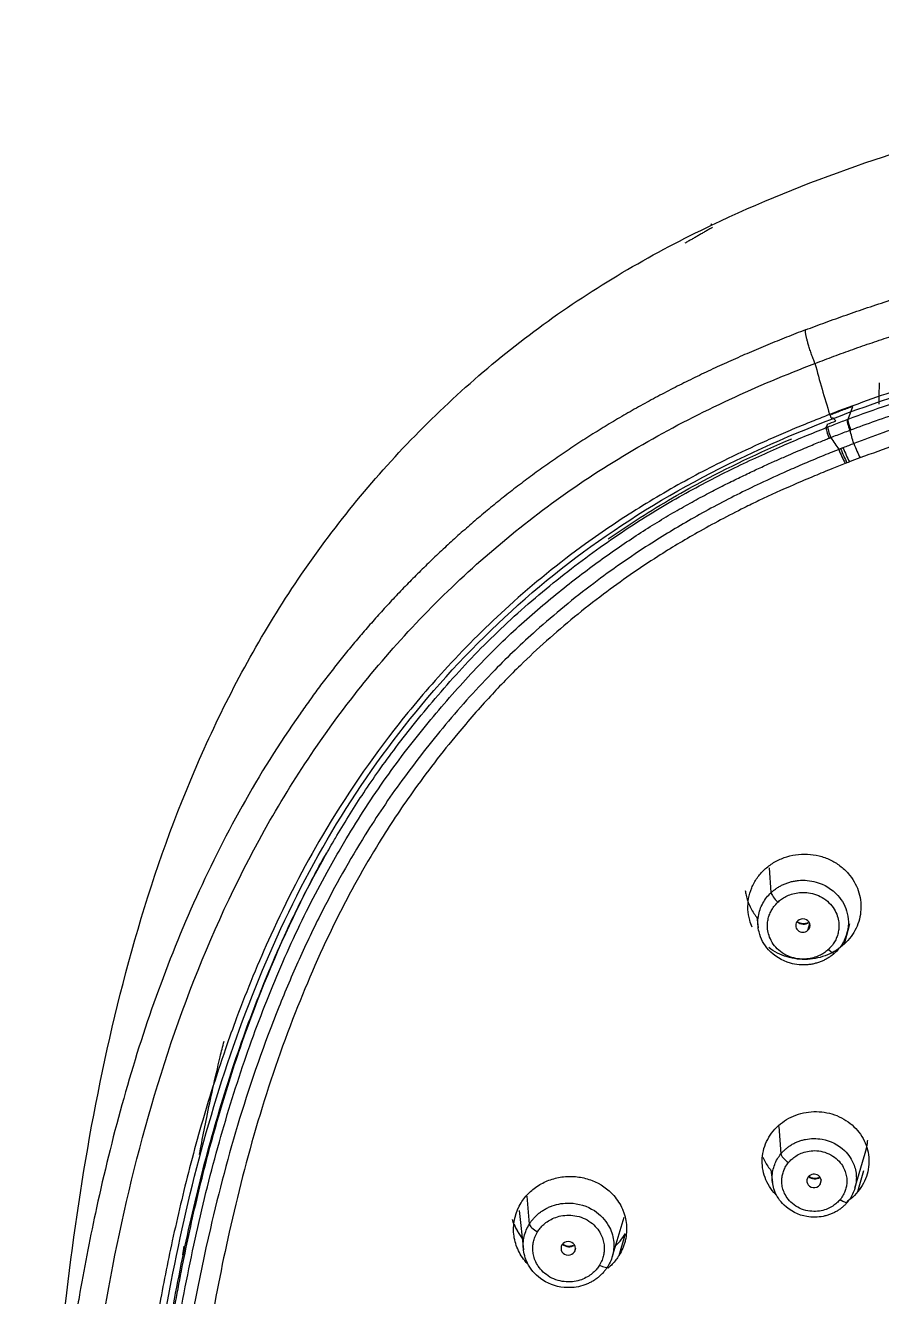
# Model space of a CAD drawing. Extents: x 0 to 1354, y 3495 to 4487.
# Drawn here: x 402.91 to 429.83, y 4130.94 to 4170.94 of the extents above; entities that cross this region are included whole.
import ezdxf

# ---------------------------------------------------------------- set-up
doc = ezdxf.new("R2010")
doc.units = 0
doc.header["$LTSCALE"] = 30
doc.header["$MEASUREMENT"] = 0
doc.layers.add('\\M+5B3DF\\M+5B4E7\\M+5CFDF', color=3, linetype='CONTINUOUS', lineweight=9)

msp = doc.modelspace()

# ---------------------------------------------------------------- linework, layer by layer
at = {"layer": '\\M+5B3DF\\M+5B4E7\\M+5CFDF', "color": 0, "lineweight": -3}
for p, q in [((428.776, 4158.549), (428.929, 4158.952)), ((428.284, 4158.598), (428.394, 4158.497)), ((428.089, 4158.284), (428.127, 4158.383)), ((426.359, 4143.652), (426.311, 4144.426)), ((425.908, 4142.884), (425.954, 4142.543)), ((427.517, 4142.467), (427.572, 4142.679)), ((428.663, 4142.035), (428.808, 4142.589)), ((428.738, 4142.349), (428.836, 4142.68)), ((426.597, 4136.296), (426.666, 4135.43)), ((428.992, 4134.348), (429.365, 4135.634)), ((426.349, 4134.932), (426.403, 4134.524)), ((427.93, 4134.614), (427.886, 4134.453)), ((429.089, 4134.243), (429.27, 4134.91)), ((418.755, 4133.22), (418.685, 4134.101)), ((418.43, 4133.643), (418.573, 4132.411)), ((421.356, 4132.182), (421.741, 4133.441)), ((421.576, 4132.236), (421.781, 4132.923)), ((420.203, 4132.453), (420.173, 4132.352))]:
    msp.add_line(p, q, dxfattribs=at)
for centre, major_axis, ratio, start_param, end_param in [((428.886, 4158.274), (-0.105, 0.281), 0.140611, 0.158627, 1.731514), ((428.205, 4158.011), (-0.111, 0.279), 0.147641, 0.157071, 1.730108), ((428.257, 4158.032), (-0.11, 0.279), 0.147103, 0.157198, 1.730241), ((428.858, 4158.263), (-0.105, 0.281), 0.140873, 0.158586, 1.731472), ((429.069, 4158.083), (0.529, -1.404), 0.142448, 4.87632, 5.223441), ((428.598, 4157.902), (0.551, -1.395), 0.147563, 4.875157, 5.2199), ((428.655, 4157.925), (0.549, -1.396), 0.146977, 4.87523, 5.220206), ((428.731, 4157.955), (0.547, -1.397), 0.146255, 4.875305, 5.220743), ((426.571, 4143.457), (-0.205, 0.219), 0.25217, 0.29735, 1.834432), ((427.357, 4142.616), (-0.226, 0.001), 0.934246, 5.502609, 8.644201), ((427.381, 4142.933), (0.291, -0.022), 0.942741, 3.999669, 5.434347), ((427.357, 4142.616), (-0.226, 0.001), 0.934246, 2.361016, 5.502609), ((428.162, 4141.972), (0.205, -0.219), 0.25217, 4.976024, 6.440909), ((426.904, 4135.264), (-0.232, 0.19), 0.282928, 0.266262, 1.799121), ((427.707, 4134.581), (-0.226, 0.001), 0.934123, 5.632311, 8.773904), ((427.707, 4134.581), (-0.226, 0.001), 0.934123, 2.490719, 5.632311), ((427.732, 4134.922), (-0.295, 0.022), 0.940693, 0.908879, 2.241945), ((428.528, 4134.1), (0.232, -0.19), 0.282928, 4.940714, 6.409821), ((419.015, 4133.084), (-0.255, 0.158), 0.308844, 0.222857, 1.759389), ((419.977, 4132.457), (-0.226, 0.001), 0.93395, 5.763617, 8.90521), ((419.977, 4132.457), (-0.226, 0.001), 0.93395, 2.622024, 5.763617), ((420.006, 4132.781), (-0.291, 0.026), 0.939996, 0.874646, 2.278201), ((420.962, 4132.033), (0.255, -0.158), 0.308844, 4.900982, 6.366416)]:
    msp.add_ellipse(centre, major_axis=major_axis, ratio=ratio, start_param=start_param, end_param=end_param, dxfattribs=at)
for points, knots in [([(424.484, 4164.655), (427.429, 4166.059), (430.55, 4167.11), (436.914, 4168.764), (440.158, 4169.365), (449.952, 4170.693), (456.568, 4170.94), (463.166, 4170.94)], [0, 0, 0, 0, 0.25, 0.25, 0.5, 0.5, 1, 1, 1, 1]), ([(427.436, 4161.358), (427.645, 4161.437), (428.071, 4161.598), (428.723, 4161.831), (429.398, 4162.063), (430.096, 4162.293), (430.817, 4162.521), (431.56, 4162.745), (432.327, 4162.965), (433.117, 4163.182), (433.929, 4163.394), (434.765, 4163.601), (435.622, 4163.803), (436.502, 4163.999), (437.404, 4164.188), (438.329, 4164.371), (439.275, 4164.547), (440.242, 4164.716), (441.232, 4164.878), (442.242, 4165.032), (443.273, 4165.178), (444.325, 4165.315), (445.398, 4165.444), (447.036, 4165.625), (449.243, 4165.831), (452.016, 4166.027), (454.799, 4166.17), (457.585, 4166.264), (460.374, 4166.319), (462.234, 4166.325), (463.166, 4166.328)], [0, 0, 0, 0, 0.018665, 0.037888, 0.057678, 0.078038, 0.09897, 0.120474, 0.142551, 0.165199, 0.188414, 0.212194, 0.236532, 0.261423, 0.286866, 0.31286, 0.339403, 0.366492, 0.394123, 0.42229, 0.450988, 0.480215, 0.509966, 0.540241, 0.616408, 0.69298, 0.769743, 0.846459, 0.923127, 1, 1, 1, 1]), ([(427.738, 4160.306), (427.936, 4160.381), (428.332, 4160.532), (428.931, 4160.748), (429.533, 4160.958), (430.137, 4161.161), (430.745, 4161.357), (431.354, 4161.546), (431.966, 4161.729), (432.605, 4161.914), (433.633, 4162.197), (434.886, 4162.515), (436.318, 4162.846), (438.515, 4163.313), (441.455, 4163.834), (445.489, 4164.379), (449.65, 4164.782), (453.13, 4164.996), (456.132, 4165.122), (458.421, 4165.186), (460.945, 4165.223), (462.449, 4165.226), (463.165, 4165.228)], [0, 0, 0, 0, 0.017814, 0.035634, 0.053458, 0.071285, 0.089114, 0.106944, 0.124777, 0.142612, 0.162555, 0.214005, 0.250704, 0.285416, 0.401522, 0.499654, 0.624654, 0.74969, 0.789865, 0.87483, 0.940351, 1, 1, 1, 1]), ([(403.575, 4123.778), (403.621, 4124.568), (403.674, 4125.357), (404.018, 4129.895), (404.453, 4133.638), (405.929, 4141.042), (406.968, 4144.702), (409.313, 4149.917), (410.226, 4151.609), (412.349, 4154.826), (414.77, 4157.876), (417.737, 4160.483), (420.949, 4162.79), (422.678, 4163.794), (424.484, 4164.655)], [0, 0, 0, 0, 0.049994, 0.049994, 0.287496, 0.287496, 0.524997, 0.524997, 0.643748, 0.643748, 0.762499, 0.881249, 0.881249, 1, 1, 1, 1]), ([(463.166, 4163.555), (462.672, 4163.554), (461.684, 4163.552), (460.202, 4163.538), (458.72, 4163.513), (457.239, 4163.477), (455.758, 4163.428), (453.29, 4163.325), (449.84, 4163.114), (445.77, 4162.717), (441.369, 4162.125), (438.04, 4161.517), (435.433, 4160.917), (434.203, 4160.61), (432.981, 4160.28), (431.768, 4159.927), (430.565, 4159.546), (429.373, 4159.14), (428.589, 4158.844), (428.197, 4158.697)], [0, 0, 0, 0, 0.041662, 0.083322, 0.12498, 0.166634, 0.208287, 0.249937, 0.374947, 0.499809, 0.594965, 0.749814, 0.785629, 0.821419, 0.857185, 0.892926, 0.928642, 0.964333, 1, 1, 1, 1]), ([(428.284, 4158.561), (429.648, 4159.086), (431.039, 4159.548), (433.858, 4160.37), (435.285, 4160.73), (439.598, 4161.686), (442.516, 4162.153), (448.385, 4162.846), (451.336, 4163.07), (457.246, 4163.347), (460.206, 4163.4), (463.166, 4163.4)], [0, 0, 0, 0, 0.125, 0.125, 0.25, 0.25, 0.5, 0.5, 0.75, 0.75, 1, 1, 1, 1]), ([(428.776, 4158.549), (429.619, 4158.864), (430.476, 4159.155), (431.757, 4159.56), (432.185, 4159.69), (433.104, 4159.959), (433.598, 4160.098), (434.727, 4160.396), (435.364, 4160.554), (436.756, 4160.871), (437.505, 4161.03), (439.08, 4161.342), (439.912, 4161.496), (441.678, 4161.797), (442.61, 4161.943), (444.464, 4162.201), (445.382, 4162.313), (447.215, 4162.514), (448.137, 4162.603), (449.966, 4162.761), (450.871, 4162.828), (452.626, 4162.942), (453.476, 4162.988), (455.924, 4163.102), (457.422, 4163.148), (459.587, 4163.189), (460.297, 4163.198), (461.72, 4163.211), (462.438, 4163.214), (463.166, 4163.215)], [0, 0, 0, 0, 0.125, 0.125, 0.1875, 0.1875, 0.25, 0.25, 0.3125, 0.3125, 0.375, 0.375, 0.4375, 0.4375, 0.5, 0.5, 0.5625, 0.5625, 0.625, 0.625, 0.6875, 0.6875, 0.75, 0.75, 0.875, 0.875, 0.9375, 0.9375, 1, 1, 1, 1]), ([(428.864, 4158.214), (429.123, 4158.311), (429.67, 4158.51), (430.485, 4158.79), (431.276, 4159.048), (432.011, 4159.277), (432.736, 4159.494), (433.508, 4159.715), (434.353, 4159.943), (435.282, 4160.178), (436.294, 4160.415), (437.402, 4160.656), (438.577, 4160.894), (439.745, 4161.114), (440.826, 4161.305), (441.787, 4161.463), (442.638, 4161.595), (443.411, 4161.708), (444.151, 4161.809), (444.908, 4161.906), (445.715, 4162.003), (446.596, 4162.101), (447.559, 4162.2), (448.61, 4162.299), (449.75, 4162.396), (450.987, 4162.49), (452.331, 4162.579), (453.765, 4162.658), (455.225, 4162.724), (456.627, 4162.775), (457.935, 4162.812), (459.187, 4162.837), (460.465, 4162.855), (461.794, 4162.867), (462.707, 4162.869), (463.166, 4162.87)], [0, 0, 0, 0, 0.024046, 0.050645, 0.074796, 0.096159, 0.117384, 0.140322, 0.165671, 0.193207, 0.223095, 0.25553, 0.291103, 0.326583, 0.357988, 0.385797, 0.410492, 0.432221, 0.453125, 0.474808, 0.497938, 0.523196, 0.551073, 0.581309, 0.614044, 0.649549, 0.688055, 0.72994, 0.77314, 0.813724, 0.85064, 0.885706, 0.921436, 0.960539, 1, 1, 1, 1]), ([(463.166, 4162.445), (462.715, 4162.444), (461.742, 4162.443), (460.18, 4162.429), (458.409, 4162.399), (456.43, 4162.347), (454.243, 4162.262), (450.905, 4162.081), (446.991, 4161.754), (442.805, 4161.219), (439.447, 4160.654), (436.733, 4160.091), (434.795, 4159.619), (433.436, 4159.251), (432.285, 4158.917), (431.066, 4158.532), (429.938, 4158.146), (429.262, 4157.894), (428.958, 4157.78)], [0, 0, 0, 0, 0.038933, 0.083857, 0.134776, 0.191691, 0.254607, 0.32353, 0.480073, 0.593387, 0.68783, 0.774232, 0.83315, 0.860587, 0.896362, 0.93714, 0.971689, 1, 1, 1, 1]), ([(463.166, 4161.923), (462.724, 4161.923), (461.777, 4161.921), (460.264, 4161.907), (457.769, 4161.867), (454.979, 4161.777), (451.231, 4161.572), (447.331, 4161.257), (443.252, 4160.754), (439.643, 4160.157), (437.156, 4159.65), (435.223, 4159.193), (433.92, 4158.856), (432.662, 4158.502), (431.45, 4158.13), (430.283, 4157.744), (429.526, 4157.467), (429.153, 4157.331)], [0, 0, 0, 0, 0.03838, 0.082153, 0.131313, 0.254901, 0.324436, 0.457067, 0.594473, 0.681306, 0.775108, 0.815314, 0.854433, 0.892459, 0.929393, 0.965237, 1, 1, 1, 1]), ([(427.436, 4161.358), (427.237, 4161.282), (426.841, 4161.129), (426.252, 4160.89), (425.67, 4160.644), (425.094, 4160.391), (424.524, 4160.131), (423.962, 4159.863), (423.408, 4159.587), (422.861, 4159.303), (422.322, 4159.011), (421.791, 4158.711), (421.269, 4158.404), (420.756, 4158.088), (420.251, 4157.765), (419.756, 4157.434), (419.271, 4157.096), (418.795, 4156.751), (418.329, 4156.399), (417.873, 4156.041), (417.426, 4155.677), (416.989, 4155.308), (416.562, 4154.933), (416.144, 4154.553), (415.735, 4154.168), (415.336, 4153.78), (414.946, 4153.387), (414.565, 4152.991), (414.193, 4152.591), (413.831, 4152.187), (413.477, 4151.78), (413.132, 4151.37), (412.796, 4150.957), (412.47, 4150.542), (412.152, 4150.124), (411.844, 4149.703), (410.977, 4148.484), (409.671, 4146.395), (408.155, 4143.34), (406.907, 4140.196), (405.91, 4136.987), (405.165, 4133.941), (404.78, 4131.964), (404.623, 4131.074)], [0, 0, 0, 0, 0.015482, 0.0309, 0.046253, 0.061541, 0.076764, 0.091922, 0.107016, 0.122043, 0.137006, 0.151901, 0.166728, 0.181484, 0.196171, 0.210787, 0.225331, 0.2398, 0.254191, 0.268503, 0.282739, 0.296897, 0.310977, 0.324978, 0.338902, 0.352748, 0.366517, 0.380209, 0.393828, 0.407373, 0.420846, 0.434245, 0.447571, 0.460822, 0.473996, 0.487092, 0.50011, 0.58683, 0.67324, 0.759336, 0.84511, 0.930563, 1, 1, 1, 1]), ([(448.01, 4005.599), (447.96, 4009.543), (447.888, 4013.486), (447.741, 4019.394), (447.686, 4021.363), (447.563, 4025.298), (447.498, 4027.264), (447.306, 4031.189), (447.174, 4033.15), (446.667, 4037.037), (446.296, 4038.964), (445.49, 4041.781), (445.181, 4042.708), (444.473, 4044.522), (444.072, 4045.409), (443.153, 4047.117), (442.631, 4047.936), (441.484, 4049.497), (440.861, 4050.241), (439.54, 4051.652), (438.842, 4052.318), (437.375, 4053.57), (436.607, 4054.156), (435.016, 4055.252), (434.19, 4055.761), (432.497, 4056.713), (431.631, 4057.158), (429.007, 4058.447), (427.224, 4059.247), (424.608, 4060.54), (423.746, 4060.987), (422.05, 4061.925), (421.214, 4062.415), (419.588, 4063.455), (418.797, 4064.004), (417.283, 4065.177), (416.561, 4065.801), (414.514, 4067.782), (413.303, 4069.241), (411.732, 4071.57), (411.247, 4072.37), (410.34, 4074), (409.919, 4074.831), (408.739, 4077.358), (408.067, 4079.09), (406.901, 4082.604), (406.413, 4084.388), (405.593, 4087.988), (405.26, 4089.804), (404.718, 4093.452), (404.506, 4095.284), (404.169, 4098.955), (404.047, 4100.795), (403.781, 4106.318), (403.739, 4110.005), (403.894, 4115.532), (403.978, 4117.373), (404.218, 4121.052), (404.374, 4122.889), (404.781, 4126.553), (405.03, 4128.381), (405.656, 4132.017), (406.034, 4133.824), (406.974, 4137.397), (407.531, 4139.163), (408.885, 4142.612), (409.674, 4144.299), (411.525, 4147.534), (412.587, 4149.084), (414.985, 4151.984), (416.318, 4153.338), (418.497, 4155.182), (419.254, 4155.765), (420.825, 4156.859), (421.639, 4157.371), (424.152, 4158.798), (425.92, 4159.607), (427.738, 4160.306)], [0, 0, 0, 0, 0.0625, 0.0625, 0.09375, 0.09375, 0.125, 0.125, 0.15625, 0.15625, 0.1875, 0.1875, 0.203125, 0.203125, 0.21875, 0.21875, 0.234375, 0.234375, 0.25, 0.25, 0.265625, 0.265625, 0.28125, 0.28125, 0.296875, 0.296875, 0.3125, 0.3125, 0.34375, 0.34375, 0.359375, 0.359375, 0.375, 0.375, 0.390625, 0.390625, 0.40625, 0.40625, 0.4375, 0.4375, 0.453125, 0.453125, 0.46875, 0.46875, 0.5, 0.5, 0.53125, 0.53125, 0.5625, 0.5625, 0.59375, 0.59375, 0.625, 0.625, 0.6875, 0.6875, 0.71875, 0.71875, 0.75, 0.75, 0.78125, 0.78125, 0.8125, 0.8125, 0.84375, 0.84375, 0.875, 0.875, 0.90625, 0.90625, 0.9375, 0.9375, 0.953125, 0.953125, 0.96875, 0.96875, 1, 1, 1, 1]), ([(428.929, 4158.952), (428.814, 4158.91), (428.7, 4158.867), (428.473, 4158.78), (428.36, 4158.736), (428.246, 4158.691)], [0, 0, 0, 0, 0.5, 0.5, 1, 1, 1, 1]), ([(428.197, 4158.696), (428.032, 4158.632), (427.687, 4158.497), (427.153, 4158.279), (426.581, 4158.036), (425.812, 4157.695), (424.94, 4157.282), (423.672, 4156.63), (422.201, 4155.781), (420.21, 4154.446), (418.173, 4152.791), (416.24, 4150.871), (414.215, 4148.497), (412.298, 4145.692), (410.681, 4142.545), (409.747, 4140.27), (409.152, 4138.614), (408.634, 4137.046), (408.065, 4135.032), (407.529, 4132.766), (407.088, 4130.534), (406.477, 4126.816), (405.945, 4122.029), (405.574, 4116.274), (405.414, 4110.376), (405.496, 4104.979), (405.754, 4100.036), (406.066, 4096.221), (406.521, 4092.391), (407.143, 4088.581), (407.893, 4085.209), (408.69, 4082.352), (409.453, 4080.061), (410.255, 4077.985), (411.284, 4075.636), (412.663, 4072.993), (414.467, 4070.299), (416.358, 4068.097), (418.12, 4066.448), (419.691, 4065.22), (420.87, 4064.414), (421.951, 4063.725), (423.294, 4062.925), (425.415, 4061.78), (428.351, 4060.364), (431.305, 4059.003), (433.874, 4057.683), (435.491, 4056.744), (436.673, 4055.977), (437.502, 4055.397), (438.285, 4054.811), (439.15, 4054.118), (440.24, 4053.175), (441.272, 4052.246), (442.117, 4051.45), (442.799, 4050.783), (443.873, 4049.648), (445.304, 4047.705), (446.48, 4045.401), (447.219, 4043.464), (447.695, 4042.003), (448.02, 4040.848), (448.332, 4039.593), (448.559, 4038.564), (448.74, 4037.637), (448.826, 4037.147), (448.857, 4036.968)], [0, 0, 0, 0, 0.003459, 0.007214, 0.011266, 0.015614, 0.023656, 0.030154, 0.043592, 0.057032, 0.077492, 0.095619, 0.111413, 0.140155, 0.164137, 0.183352, 0.190386, 0.20018, 0.217211, 0.233353, 0.24805, 0.264051, 0.310977, 0.347323, 0.383099, 0.432782, 0.458757, 0.485271, 0.511786, 0.538305, 0.564826, 0.582853, 0.599256, 0.614348, 0.6284, 0.651649, 0.674923, 0.693736, 0.709704, 0.72282, 0.733082, 0.737787, 0.748001, 0.763716, 0.784923, 0.811591, 0.827175, 0.841454, 0.848243, 0.854858, 0.861359, 0.867478, 0.876665, 0.889695, 0.894614, 0.899294, 0.908268, 0.925038, 0.946214, 0.958393, 0.965287, 0.976041, 0.981687, 0.990362, 0.996466, 1, 1, 1, 1]), ([(449.143, 4037.032), (448.866, 4038.625), (448.514, 4040.206), (447.833, 4042.533), (447.58, 4043.302), (447.008, 4044.815), (446.689, 4045.559), (445.969, 4047.007), (445.567, 4047.711), (444.674, 4049.057), (444.181, 4049.7), (443.108, 4050.908), (442.533, 4051.475), (441.36, 4052.574), (440.764, 4053.109), (439.566, 4054.162), (438.959, 4054.679), (437.692, 4055.652), (437.038, 4056.11), (435.025, 4057.411), (433.618, 4058.178), (430.752, 4059.606), (429.294, 4060.271), (426.404, 4061.642), (424.973, 4062.351), (422.891, 4063.517), (422.208, 4063.922), (420.871, 4064.772), (420.218, 4065.218), (418.959, 4066.164), (418.353, 4066.663), (417.197, 4067.715), (416.646, 4068.268), (415.084, 4069.995), (414.161, 4071.239), (412.526, 4073.84), (411.813, 4075.196), (410.543, 4077.971), (409.983, 4079.388), (408.994, 4082.262), (408.567, 4083.718), (407.456, 4088.126), (406.947, 4091.114), (406.21, 4097.118), (405.982, 4100.135), (405.712, 4106.175), (405.669, 4109.198), (405.771, 4115.243), (405.915, 4118.264), (406.288, 4122.785), (406.438, 4124.29), (406.806, 4127.293), (407.023, 4128.792), (407.811, 4133.264), (408.526, 4136.22), (410.054, 4140.517), (410.64, 4141.926), (411.99, 4144.666), (412.76, 4145.994), (414.501, 4148.529), (415.469, 4149.738), (417.591, 4152.003), (418.745, 4153.06), (421.227, 4154.973), (422.556, 4155.829), (425.34, 4157.336), (426.795, 4157.987), (428.284, 4158.561)], [0, 0, 0, 0, 0.03125, 0.03125, 0.046875, 0.046875, 0.0625, 0.0625, 0.078125, 0.078125, 0.09375, 0.09375, 0.109375, 0.109375, 0.125, 0.125, 0.140625, 0.140625, 0.15625, 0.15625, 0.1875, 0.1875, 0.21875, 0.21875, 0.25, 0.25, 0.265625, 0.265625, 0.28125, 0.28125, 0.296875, 0.296875, 0.3125, 0.3125, 0.34375, 0.34375, 0.375, 0.375, 0.40625, 0.40625, 0.4375, 0.4375, 0.5, 0.5, 0.5625, 0.5625, 0.625, 0.625, 0.6875, 0.6875, 0.71875, 0.71875, 0.75, 0.75, 0.8125, 0.8125, 0.84375, 0.84375, 0.875, 0.875, 0.90625, 0.90625, 0.9375, 0.9375, 0.96875, 0.96875, 1, 1, 1, 1]), ([(428.197, 4158.697), (428.215, 4158.649), (428.24, 4158.596), (428.276, 4158.541), (428.285, 4158.543), (428.284, 4158.561)], [0, 0, 0, 0, 0.5, 0.5, 1, 1, 1, 1]), ([(412.605, 4145.277), (412.638, 4145.333), (412.806, 4145.618), (413.116, 4146.127), (413.552, 4146.807), (414.03, 4147.506), (414.574, 4148.25), (415.196, 4149.046), (415.89, 4149.879), (416.638, 4150.721), (417.433, 4151.552), (418.278, 4152.354), (419.162, 4153.12), (420.063, 4153.844), (420.962, 4154.513), (421.847, 4155.122), (422.715, 4155.671), (423.562, 4156.165), (424.388, 4156.61), (425.188, 4157.012), (425.958, 4157.376), (426.698, 4157.706), (427.403, 4158.008), (427.865, 4158.194), (428.089, 4158.284)], [0, 0, 0, 0, 0.009623, 0.049162, 0.088259, 0.129232, 0.17429, 0.224371, 0.278106, 0.333544, 0.389643, 0.446369, 0.503466, 0.559821, 0.614097, 0.665819, 0.715077, 0.762092, 0.806969, 0.849738, 0.890405, 0.928999, 0.965536, 1, 1, 1, 1]), ([(412.824, 4145.049), (412.88, 4145.146), (413.136, 4145.577), (413.601, 4146.324), (414.238, 4147.265), (414.894, 4148.152), (415.561, 4148.99), (416.231, 4149.781), (416.901, 4150.528), (417.573, 4151.227), (418.248, 4151.876), (418.921, 4152.477), (419.585, 4153.035), (420.239, 4153.553), (420.878, 4154.033), (421.501, 4154.476), (422.106, 4154.883), (422.691, 4155.255), (423.256, 4155.594), (423.798, 4155.903), (424.315, 4156.183), (424.806, 4156.437), (425.268, 4156.667), (425.701, 4156.875), (426.104, 4157.063), (426.476, 4157.231), (426.817, 4157.381), (427.125, 4157.515), (427.4, 4157.631), (427.643, 4157.732), (427.852, 4157.818), (428.028, 4157.89), (428.134, 4157.932), (428.182, 4157.951)], [0, 0, 0, 0, 0.016784, 0.075004, 0.131447, 0.18614, 0.239099, 0.290315, 0.339762, 0.387426, 0.433321, 0.47748, 0.519898, 0.560564, 0.599474, 0.636626, 0.672018, 0.705651, 0.737532, 0.767664, 0.796048, 0.822683, 0.847569, 0.870704, 0.892087, 0.911718, 0.929595, 0.945718, 0.960086, 0.972698, 0.983554, 0.992655, 1, 1, 1, 1]), ([(421.238, 4154.784), (421.486, 4154.956), (421.736, 4155.125), (422.655, 4155.724), (423.338, 4156.13), (425, 4157.031), (425.992, 4157.503), (427.008, 4157.936)], [0, 0, 0, 0, 0.137731, 0.137731, 0.500181, 0.500181, 1, 1, 1, 1]), ([(428.484, 4157.596), (428.305, 4157.524), (427.943, 4157.378), (427.4, 4157.15), (426.752, 4156.869), (426.043, 4156.544), (425.032, 4156.051), (423.86, 4155.424), (422.347, 4154.509), (420.7, 4153.36), (419.084, 4152.032), (417.525, 4150.549), (416.116, 4148.967), (414.756, 4147.237), (413.436, 4145.274), (412.377, 4143.384), (411.507, 4141.558), (410.593, 4139.409), (409.613, 4136.593), (408.564, 4132.621), (407.764, 4128.329), (407.233, 4124.177), (406.892, 4120.512), (406.706, 4117.71), (406.593, 4115.29), (406.531, 4113.4), (406.493, 4111.495), (406.489, 4110.219), (406.488, 4109.579)], [0, 0, 0, 0, 0.009852, 0.019868, 0.030048, 0.045883, 0.05972, 0.087538, 0.113987, 0.150574, 0.191096, 0.222351, 0.262603, 0.301837, 0.337986, 0.387414, 0.416554, 0.44552, 0.511842, 0.575749, 0.665576, 0.746154, 0.800844, 0.863681, 0.897356, 0.9313, 0.965515, 1, 1, 1, 1]), ([(428.686, 4157.153), (428.545, 4157.097), (428.223, 4156.97), (427.684, 4156.749), (426.918, 4156.423), (426.182, 4156.087), (425.167, 4155.594), (424.094, 4155.025), (422.606, 4154.13), (421.002, 4153.015), (419.579, 4151.845), (418.411, 4150.759), (417.475, 4149.789), (416.322, 4148.465), (415.138, 4146.937), (413.854, 4144.995), (412.587, 4142.698), (411.3, 4139.765), (410.176, 4136.466), (409.305, 4133.068), (408.666, 4129.777), (408.198, 4126.665), (407.805, 4123.281), (407.534, 4120.123), (407.378, 4117.539), (407.281, 4115.531), (407.216, 4113.673), (407.173, 4111.569), (407.167, 4110.245), (407.164, 4109.583)], [0, 0, 0, 0, 0.007818, 0.017823, 0.030015, 0.050701, 0.059573, 0.08836, 0.113519, 0.149747, 0.190152, 0.209967, 0.233662, 0.261249, 0.302917, 0.336272, 0.385476, 0.443417, 0.508512, 0.573597, 0.633386, 0.690383, 0.744611, 0.818577, 0.862819, 0.885469, 0.927986, 0.963991, 1, 1, 1, 1]), ([(449.362, 4037.033), (449.326, 4037.242), (449.253, 4037.664), (449.129, 4038.295), (448.996, 4038.926), (448.855, 4039.547), (448.708, 4040.153), (448.559, 4040.741), (448.406, 4041.311), (448.249, 4041.867), (448.087, 4042.403), (447.924, 4042.91), (447.764, 4043.376), (447.612, 4043.799), (447.469, 4044.18), (447.334, 4044.527), (447.205, 4044.845), (447.081, 4045.142), (446.959, 4045.423), (446.837, 4045.696), (446.712, 4045.964), (446.584, 4046.23), (446.452, 4046.493), (446.317, 4046.754), (446.179, 4047.013), (446.039, 4047.27), (445.894, 4047.527), (445.746, 4047.782), (445.595, 4048.035), (445.439, 4048.284), (445.277, 4048.53), (445.107, 4048.775), (444.925, 4049.027), (444.725, 4049.293), (444.504, 4049.577), (444.26, 4049.881), (443.988, 4050.207), (443.69, 4050.552), (443.366, 4050.907), (443.026, 4051.261), (442.68, 4051.604), (442.332, 4051.936), (441.984, 4052.26), (441.634, 4052.582), (441.28, 4052.903), (440.925, 4053.223), (440.573, 4053.54), (440.226, 4053.848), (439.889, 4054.142), (439.562, 4054.421), (439.245, 4054.684), (438.936, 4054.934), (438.63, 4055.175), (438.322, 4055.411), (438.012, 4055.642), (437.697, 4055.871), (437.38, 4056.095), (437.061, 4056.315), (436.739, 4056.531), (436.411, 4056.746), (436.068, 4056.966), (435.697, 4057.195), (435.242, 4057.467), (434.675, 4057.793), (433.978, 4058.176), (433.188, 4058.594), (432.322, 4059.036), (431.408, 4059.488), (430.47, 4059.937), (429.523, 4060.382), (428.577, 4060.824), (427.648, 4061.263), (426.763, 4061.69), (425.938, 4062.098), (425.161, 4062.495), (424.401, 4062.897), (423.638, 4063.315), (422.868, 4063.756), (422.092, 4064.229), (421.299, 4064.733), (420.49, 4065.273), (419.679, 4065.858), (418.879, 4066.49), (418.09, 4067.16), (417.325, 4067.873), (416.584, 4068.632), (415.854, 4069.442), (415.126, 4070.325), (414.403, 4071.299), (413.694, 4072.349), (413.022, 4073.445), (412.397, 4074.57), (411.805, 4075.719), (411.251, 4076.904), (410.72, 4078.133), (410.209, 4079.414), (409.721, 4080.755), (409.186, 4082.373), (408.622, 4084.331), (408.06, 4086.572), (407.594, 4088.819), (407.218, 4090.987), (406.907, 4093.095), (406.661, 4095.142), (406.46, 4097.112), (406.297, 4099.018), (406.169, 4100.89), (406.068, 4102.731), (405.992, 4104.535), (405.943, 4106.298), (405.913, 4108.028), (405.903, 4109.74), (405.913, 4111.447), (405.942, 4113.162), (405.991, 4114.884), (406.064, 4116.602), (406.154, 4118.312), (406.266, 4120.018), (406.403, 4121.724), (406.558, 4123.413), (406.737, 4125.063), (406.935, 4126.662), (407.152, 4128.218), (407.392, 4129.737), (407.661, 4131.222), (407.955, 4132.673), (408.276, 4134.09), (408.625, 4135.469), (409.009, 4136.818), (409.421, 4138.132), (409.854, 4139.376), (410.287, 4140.505), (410.7, 4141.499), (411.091, 4142.384), (411.477, 4143.198), (411.873, 4143.971), (412.251, 4144.662), (412.498, 4145.094), (412.605, 4145.277)], [0, 0, 0, 0, 0.004804, 0.00966, 0.014532, 0.019352, 0.024059, 0.028616, 0.033051, 0.037408, 0.041668, 0.04572, 0.049451, 0.05282, 0.055876, 0.058668, 0.061242, 0.063653, 0.065951, 0.068191, 0.070418, 0.072655, 0.074886, 0.077104, 0.079315, 0.081534, 0.083764, 0.086001, 0.088238, 0.090469, 0.092688, 0.094924, 0.097253, 0.09976, 0.102474, 0.105425, 0.108639, 0.112117, 0.115805, 0.119565, 0.123269, 0.12689, 0.13048, 0.134082, 0.13771, 0.141361, 0.144991, 0.148543, 0.151968, 0.155247, 0.158387, 0.161414, 0.164374, 0.167323, 0.170285, 0.173258, 0.176231, 0.179196, 0.182142, 0.185108, 0.188188, 0.191476, 0.195076, 0.200338, 0.206401, 0.213238, 0.220738, 0.228569, 0.236476, 0.244413, 0.252353, 0.260221, 0.267776, 0.274683, 0.281151, 0.287634, 0.294268, 0.300984, 0.307874, 0.315035, 0.322485, 0.330135, 0.337978, 0.345947, 0.354008, 0.362192, 0.370589, 0.379393, 0.388946, 0.399039, 0.409195, 0.419279, 0.429501, 0.439837, 0.45039, 0.46135, 0.472727, 0.484442, 0.502084, 0.521523, 0.539787, 0.55716, 0.57437, 0.590961, 0.606728, 0.621973, 0.636971, 0.651859, 0.666323, 0.680413, 0.694289, 0.707968, 0.721607, 0.735367, 0.749234, 0.763046, 0.776738, 0.790421, 0.804175, 0.817894, 0.831199, 0.844064, 0.856622, 0.868929, 0.880987, 0.892822, 0.904437, 0.915801, 0.926905, 0.93798, 0.948706, 0.95835, 0.966814, 0.974342, 0.98135, 0.98822, 0.994976, 1, 1, 1, 1]), ([(449.502, 4037.021), (449.465, 4037.236), (449.392, 4037.662), (449.27, 4038.294), (449.14, 4038.916), (449.002, 4039.527), (448.859, 4040.127), (448.711, 4040.717), (448.558, 4041.296), (448.399, 4041.864), (448.232, 4042.421), (448.057, 4042.967), (447.874, 4043.5), (447.684, 4044.021), (447.489, 4044.53), (447.287, 4045.027), (447.079, 4045.512), (446.862, 4045.983), (446.638, 4046.44), (446.408, 4046.884), (446.177, 4047.308), (445.899, 4047.796), (445.581, 4048.318), (445.202, 4048.871), (444.84, 4049.35), (444.429, 4049.866), (444.009, 4050.366), (443.556, 4050.867), (443.038, 4051.404), (442.398, 4052.014), (441.641, 4052.701), (440.883, 4053.381), (440.282, 4053.915), (439.651, 4054.456), (438.803, 4055.153), (437.346, 4056.233), (435.798, 4057.23), (434.379, 4058.03), (433.345, 4058.58), (432.31, 4059.108), (431.275, 4059.617), (430.242, 4060.11), (429.214, 4060.593), (428.195, 4061.072), (427.189, 4061.554), (426.197, 4062.041), (425.223, 4062.539), (424.268, 4063.05), (423.332, 4063.573), (422.422, 4064.117), (421.537, 4064.679), (420.672, 4065.254), (419.841, 4065.854), (419.047, 4066.481), (418.285, 4067.128), (417.561, 4067.8), (416.877, 4068.493), (416.228, 4069.202), (415.613, 4069.926), (415.036, 4070.664), (414.495, 4071.414), (413.984, 4072.172), (413.503, 4072.935), (413.052, 4073.703), (412.627, 4074.474), (412.225, 4075.244), (411.845, 4076.015), (411.49, 4076.784), (411.152, 4077.551), (410.832, 4078.315), (410.53, 4079.074), (410.244, 4079.83), (409.974, 4080.58), (409.721, 4081.326), (409.315, 4082.587), (408.806, 4084.368), (408.237, 4086.67), (407.771, 4088.956), (407.386, 4091.221), (407.067, 4093.46), (406.816, 4095.671), (406.607, 4097.852), (406.443, 4100.002), (406.319, 4102.118), (406.226, 4104.202), (406.168, 4106.252), (406.137, 4108.267), (406.133, 4110.249), (406.155, 4112.195), (406.2, 4114.107), (406.271, 4115.984), (406.366, 4117.824), (406.479, 4119.63), (406.619, 4121.398), (406.777, 4123.131), (406.959, 4124.828), (407.165, 4126.487), (407.391, 4128.109), (407.645, 4129.692), (407.928, 4131.236), (408.239, 4132.739), (408.577, 4134.203), (408.949, 4135.623), (409.352, 4137), (409.783, 4138.333), (410.246, 4139.62), (410.741, 4140.86), (411.258, 4142.054), (411.803, 4143.199), (412.331, 4144.191), (412.678, 4144.8), (412.824, 4145.049)], [0, 0, 0, 0, 0.004925, 0.009783, 0.014574, 0.019297, 0.023952, 0.028541, 0.033063, 0.03752, 0.041913, 0.04624, 0.050499, 0.054689, 0.058812, 0.062868, 0.06686, 0.070785, 0.074642, 0.078431, 0.082152, 0.085621, 0.091226, 0.096067, 0.100874, 0.104902, 0.111103, 0.115743, 0.120319, 0.128101, 0.135864, 0.143616, 0.151376, 0.154309, 0.162712, 0.17659, 0.19595, 0.204951, 0.213874, 0.222725, 0.231503, 0.240206, 0.248833, 0.257381, 0.265851, 0.274244, 0.282558, 0.290799, 0.298961, 0.307046, 0.315062, 0.322999, 0.330849, 0.338629, 0.346332, 0.353957, 0.361508, 0.368988, 0.376389, 0.383715, 0.39097, 0.398152, 0.405256, 0.412286, 0.419244, 0.426128, 0.432935, 0.439669, 0.44633, 0.452916, 0.459426, 0.465861, 0.472221, 0.478506, 0.484715, 0.503971, 0.522949, 0.541649, 0.560075, 0.578222, 0.596092, 0.613686, 0.631, 0.648038, 0.664796, 0.681277, 0.69748, 0.713404, 0.72905, 0.744417, 0.759504, 0.774315, 0.788846, 0.803099, 0.817073, 0.830767, 0.844184, 0.857321, 0.870177, 0.882754, 0.895053, 0.907072, 0.918809, 0.930269, 0.941449, 0.952348, 0.962971, 0.973314, 0.983372, 0.993153, 1, 1, 1, 1]), ([(411.511, 4076.734), (410.939, 4077.968), (410.427, 4079.233), (409.455, 4081.946), (409.009, 4083.405), (408.237, 4086.346), (407.91, 4087.831), (407.354, 4090.816), (407.124, 4092.315), (406.738, 4095.324), (406.583, 4096.832), (406.329, 4099.853), (406.23, 4101.365), (406.011, 4105.903), (405.962, 4108.933), (406.024, 4113.476), (406.068, 4114.99), (406.204, 4118.015), (406.296, 4119.527), (406.535, 4122.548), (406.682, 4124.057), (407.04, 4127.067), (407.25, 4128.568), (407.634, 4130.814), (407.774, 4131.561), (408.08, 4133.051), (408.246, 4133.793), (408.61, 4135.271), (408.807, 4136.006), (409.235, 4137.467), (409.467, 4138.195), (410.219, 4140.357), (410.793, 4141.766), (411.748, 4143.734), (412.055, 4144.325), (412.381, 4144.907)], [0, 0, 0, 0, 0.058066, 0.058066, 0.123308, 0.123308, 0.18855, 0.18855, 0.253792, 0.253792, 0.319034, 0.319034, 0.384277, 0.384277, 0.514761, 0.514761, 0.580003, 0.580003, 0.645245, 0.645245, 0.710488, 0.710488, 0.77573, 0.77573, 0.808351, 0.808351, 0.840972, 0.840972, 0.873593, 0.873593, 0.906214, 0.906214, 0.971457, 0.971457, 1, 1, 1, 1]), ([(425.765, 4142.569), (425.734, 4142.637), (425.669, 4142.818), (425.618, 4143.121), (425.638, 4143.468), (425.735, 4143.804), (425.905, 4144.114), (426.061, 4144.294), (426.149, 4144.376)], [0, 0, 0, 0, 0.113888, 0.29111, 0.468333, 0.645555, 0.822778, 1, 1, 1, 1]), ([(426.359, 4143.652), (426.387, 4143.677), (426.444, 4143.727), (426.538, 4143.795), (426.637, 4143.856), (426.743, 4143.909), (426.855, 4143.954), (426.972, 4143.991), (427.093, 4144.018), (427.358, 4144.054), (427.869, 4144.011), (428.475, 4143.639), (428.763, 4143.094), (428.793, 4142.76), (428.787, 4142.641)], [0, 0, 0, 0, 0.034354, 0.069068, 0.10414, 0.139573, 0.175366, 0.211521, 0.248039, 0.284919, 0.448811, 0.688548, 0.88778, 1, 1, 1, 1]), ([(425.546, 4143.716), (425.55, 4143.682), (425.577, 4143.523), (425.664, 4143.247), (425.803, 4143.009), (425.892, 4142.893), (425.902, 4142.88)], [0, 0, 0, 0, 0.111376, 0.52956, 0.946969, 1, 1, 1, 1]), ([(425.958, 4142.904), (425.958, 4142.904), (425.969, 4142.976), (426.004, 4143.117), (426.092, 4143.316), (426.209, 4143.498), (426.309, 4143.601), (426.359, 4143.652)], [0, 0, 0, 0, 0.000006, 0.256403, 0.508523, 0.756383, 1, 1, 1, 1]), ([(428.372, 4141.763), (428.344, 4141.738), (428.288, 4141.688), (428.194, 4141.62), (428.094, 4141.559), (427.988, 4141.506), (427.876, 4141.461), (427.759, 4141.424), (427.638, 4141.397), (427.373, 4141.361), (426.863, 4141.404), (426.257, 4141.775), (425.948, 4142.36), (425.932, 4142.742), (425.958, 4142.904)], [0, 0, 0, 0, 0.033033, 0.066415, 0.100144, 0.13422, 0.168643, 0.203412, 0.238528, 0.273989, 0.430679, 0.661834, 0.851907, 1, 1, 1, 1]), ([(427.516, 4142.696), (427.515, 4142.696), (427.486, 4142.683), (427.419, 4142.665), (427.315, 4142.671), (427.235, 4142.702), (427.195, 4142.731), (427.183, 4142.741)], [0, 0, 0, 0, 0.009762, 0.284108, 0.572481, 0.856139, 1, 1, 1, 1]), ([(428.787, 4142.641), (428.785, 4142.597), (428.773, 4142.481), (428.728, 4142.297), (428.639, 4142.098), (428.523, 4141.917), (428.422, 4141.814), (428.372, 4141.763)], [0, 0, 0, 0, 0.133363, 0.356189, 0.574909, 0.789515, 1, 1, 1, 1]), ([(408.381, 4135.41), (408.404, 4135.533), (408.478, 4135.922), (408.615, 4136.615), (408.807, 4137.515), (408.991, 4138.317), (409.112, 4138.813), (409.154, 4138.98)], [0, 0, 0, 0, 0.103176, 0.324985, 0.580391, 0.859167, 1, 1, 1, 1]), ([(426.424, 4136.146), (426.492, 4136.228), (426.567, 4136.303), (426.731, 4136.438), (426.822, 4136.498), (427.012, 4136.601), (427.112, 4136.644), (427.32, 4136.71), (427.428, 4136.734), (427.754, 4136.774), (427.979, 4136.76), (428.401, 4136.655), (428.604, 4136.563), (428.864, 4136.377), (428.946, 4136.306), (429.091, 4136.152), (429.154, 4136.069), (429.265, 4135.892), (429.311, 4135.797), (429.381, 4135.604), (429.406, 4135.505), (429.436, 4135.3), (429.439, 4135.198), (429.425, 4134.994), (429.407, 4134.891), (429.322, 4134.594), (429.224, 4134.407), (429.089, 4134.243)], [0, 0, 0, 0, 0.0625, 0.0625, 0.125, 0.125, 0.1875, 0.1875, 0.25, 0.25, 0.375, 0.375, 0.5, 0.5, 0.5625, 0.5625, 0.625, 0.625, 0.6875, 0.6875, 0.75, 0.75, 0.8125, 0.8125, 0.875, 0.875, 1, 1, 1, 1]), ([(426.523, 4134.13), (426.514, 4134.14), (426.504, 4134.15), (426.422, 4134.236), (426.359, 4134.319), (426.248, 4134.497), (426.202, 4134.591), (426.132, 4134.784), (426.107, 4134.884), (426.077, 4135.089), (426.074, 4135.191), (426.088, 4135.395), (426.106, 4135.497), (426.191, 4135.795), (426.289, 4135.982), (426.424, 4136.146)], [0, 0, 0, 0, 0.018095, 0.018095, 0.158367, 0.158367, 0.298639, 0.298639, 0.438912, 0.438912, 0.579184, 0.579184, 0.719456, 0.719456, 1, 1, 1, 1]), ([(426.666, 4135.43), (426.69, 4135.457), (426.737, 4135.512), (426.817, 4135.587), (426.905, 4135.656), (426.999, 4135.719), (427.101, 4135.774), (427.208, 4135.82), (427.321, 4135.859), (427.567, 4135.918), (428.061, 4135.926), (428.657, 4135.625), (428.982, 4135.125), (429.039, 4134.807), (429.038, 4134.669)], [0, 0, 0, 0, 0.034209, 0.068825, 0.10385, 0.139282, 0.175123, 0.211374, 0.248036, 0.285108, 0.444276, 0.689718, 0.865176, 1, 1, 1, 1]), ([(429.345, 4135.565), (429.349, 4135.578), (429.363, 4135.633), (429.384, 4135.73), (429.393, 4135.814), (429.396, 4135.857), (429.396, 4135.857)], [0, 0, 0, 0, 0.140187, 0.56819, 0.999834, 1, 1, 1, 1]), ([(426.393, 4134.704), (426.393, 4134.704), (426.395, 4134.771), (426.409, 4134.903), (426.465, 4135.094), (426.549, 4135.273), (426.627, 4135.378), (426.666, 4135.43)], [0, 0, 0, 0, 0.000072, 0.256495, 0.508614, 0.756445, 1, 1, 1, 1]), ([(426.102, 4135.327), (426.148, 4135.214), (426.224, 4135.077), (426.318, 4134.951), (426.339, 4134.925)], [0, 0, 0, 0, 0.787146, 1, 1, 1, 1]), ([(418.496, 4133.889), (418.568, 4134.006), (418.654, 4134.112), (418.851, 4134.304), (418.964, 4134.39), (419.204, 4134.533), (419.334, 4134.591), (419.606, 4134.676), (419.745, 4134.703), (420.03, 4134.726), (420.175, 4134.721), (420.455, 4134.68), (420.595, 4134.643), (420.989, 4134.489), (421.225, 4134.326), (421.408, 4134.119)], [0, 0, 0, 0, 0.125, 0.125, 0.25, 0.25, 0.375, 0.375, 0.5, 0.5, 0.625, 0.625, 0.75, 0.75, 1, 1, 1, 1]), ([(428.765, 4133.919), (428.742, 4133.892), (428.694, 4133.837), (428.614, 4133.762), (428.526, 4133.692), (428.431, 4133.63), (428.329, 4133.575), (428.222, 4133.528), (428.109, 4133.49), (427.868, 4133.432), (427.375, 4133.422), (426.775, 4133.722), (426.444, 4134.233), (426.39, 4134.56), (426.393, 4134.704)], [0, 0, 0, 0, 0.034177, 0.068705, 0.103586, 0.138818, 0.174401, 0.210336, 0.24662, 0.283255, 0.437199, 0.684744, 0.860494, 1, 1, 1, 1]), ([(427.89, 4134.693), (427.863, 4134.679), (427.8, 4134.656), (427.696, 4134.652), (427.605, 4134.679), (427.557, 4134.708), (427.54, 4134.721)], [0, 0, 0, 0, 0.256078, 0.538737, 0.8139, 1, 1, 1, 1]), ([(429.038, 4134.669), (429.038, 4134.661), (429.038, 4134.586), (429.022, 4134.445), (428.966, 4134.254), (428.883, 4134.076), (428.804, 4133.971), (428.765, 4133.919)], [0, 0, 0, 0, 0.029938, 0.278874, 0.523535, 0.763913, 1, 1, 1, 1]), ([(429.089, 4134.243), (429.021, 4134.16), (428.946, 4134.086), (428.824, 4133.985), (428.782, 4133.954), (428.738, 4133.925)], [0, 0, 0, 0, 0.671931, 0.671931, 1, 1, 1, 1]), ([(418.705, 4131.962), (418.671, 4131.997), (418.639, 4132.034), (418.507, 4132.2), (418.424, 4132.344), (418.307, 4132.645), (418.271, 4132.803), (418.241, 4133.285), (418.323, 4133.608), (418.496, 4133.889)], [0, 0, 0, 0, 0.068712, 0.068712, 0.301534, 0.301534, 0.534356, 0.534356, 1, 1, 1, 1]), ([(418.755, 4133.22), (418.775, 4133.251), (418.816, 4133.313), (418.888, 4133.401), (418.967, 4133.484), (419.055, 4133.561), (419.15, 4133.632), (419.253, 4133.695), (419.362, 4133.751), (419.608, 4133.85), (420.113, 4133.932), (420.801, 4133.719), (421.261, 4133.229), (421.381, 4132.863), (421.402, 4132.701)], [0, 0, 0, 0, 0.032996, 0.066337, 0.100024, 0.134056, 0.168434, 0.20316, 0.238234, 0.273656, 0.431075, 0.661341, 0.852712, 1, 1, 1, 1]), ([(421.408, 4134.119), (421.466, 4134.054), (421.517, 4133.986), (421.609, 4133.843), (421.649, 4133.768), (421.7, 4133.651), (421.715, 4133.612), (421.743, 4133.532), (421.755, 4133.491), (421.786, 4133.37), (421.8, 4133.288), (421.81, 4133.183), (421.811, 4133.162), (421.813, 4133.12), (421.814, 4133.099), (421.814, 4133.036), (421.813, 4132.994), (421.804, 4132.869), (421.791, 4132.786), (421.762, 4132.664), (421.751, 4132.624), (421.731, 4132.563), (421.724, 4132.543), (421.709, 4132.503), (421.701, 4132.483), (421.66, 4132.385), (421.621, 4132.309), (421.576, 4132.236)], [0, 0, 0, 0, 0.125, 0.125, 0.25, 0.25, 0.3125, 0.3125, 0.375, 0.375, 0.5, 0.5, 0.53125, 0.53125, 0.5625, 0.5625, 0.625, 0.625, 0.75, 0.75, 0.8125, 0.8125, 0.84375, 0.84375, 0.875, 0.875, 1, 1, 1, 1]), ([(418.21, 4133.36), (418.247, 4133.25), (418.348, 4133.029), (418.475, 4132.851), (418.545, 4132.769)], [0, 0, 0, 0, 0.481522, 1, 1, 1, 1]), ([(418.278, 4133.222), (418.305, 4133.151), (418.376, 4132.994), (418.47, 4132.847), (418.53, 4132.769)], [0, 0, 0, 0, 0.438407, 1, 1, 1, 1]), ([(418.574, 4132.401), (418.574, 4132.401), (418.565, 4132.473), (418.559, 4132.618), (418.589, 4132.831), (418.652, 4133.035), (418.721, 4133.159), (418.755, 4133.22)], [0, 0, 0, 0, 0.000055, 0.256434, 0.50854, 0.75639, 1, 1, 1, 1]), ([(420.135, 4132.543), (420.126, 4132.539), (420.084, 4132.523), (420.002, 4132.512), (419.902, 4132.532), (419.846, 4132.562), (419.823, 4132.579)], [0, 0, 0, 0, 0.097291, 0.420455, 0.730311, 1, 1, 1, 1]), ([(421.402, 4132.701), (421.402, 4132.701), (421.411, 4132.629), (421.416, 4132.484), (421.386, 4132.27), (421.323, 4132.067), (421.254, 4131.944), (421.221, 4131.882)], [0, 0, 0, 0, 0.000058, 0.257163, 0.509528, 0.757143, 1, 1, 1, 1]), ([(421.474, 4132.549), (421.522, 4132.593), (421.634, 4132.71), (421.73, 4132.84), (421.781, 4132.923)], [0, 0, 0, 0, 0.396712, 1, 1, 1, 1]), ([(421.221, 4131.882), (421.2, 4131.851), (421.159, 4131.789), (421.088, 4131.701), (421.008, 4131.618), (420.92, 4131.541), (420.825, 4131.47), (420.722, 4131.407), (420.613, 4131.352), (420.367, 4131.252), (419.862, 4131.17), (419.175, 4131.383), (418.715, 4131.873), (418.594, 4132.238), (418.574, 4132.401)], [0, 0, 0, 0, 0.033033, 0.066413, 0.100141, 0.134216, 0.168638, 0.203406, 0.23852, 0.27398, 0.43068, 0.661827, 0.851911, 1, 1, 1, 1]), ([(421.576, 4132.236), (421.515, 4132.137), (421.444, 4132.046), (421.324, 4131.919), (421.281, 4131.879), (421.232, 4131.837), (421.228, 4131.834), (421.224, 4131.83)], [0, 0, 0, 0, 0.646413, 0.646413, 0.969619, 0.969619, 1, 1, 1, 1]), ([(404.623, 4131.074), (404.588, 4130.873), (404.366, 4129.584), (403.796, 4125.704), (402.938, 4116.179), (402.904, 4106.308), (403.509, 4097.799), (403.922, 4093.938), (404.439, 4090.387), (405.062, 4087.152), (405.765, 4084.236), (406.526, 4081.641), (407.311, 4079.366), (408.086, 4077.403), (408.945, 4075.472), (409.945, 4073.499), (411.165, 4071.423), (412.534, 4069.458), (414.061, 4067.63), (415.728, 4065.949), (417.528, 4064.439), (419.429, 4063.101), (421.477, 4061.849), (423.547, 4060.723), (425.512, 4059.75), (427.144, 4058.986), (428.72, 4058.255), (430.371, 4057.48), (432.211, 4056.56), (434.054, 4055.528), (435.869, 4054.341), (437.639, 4052.979), (439.36, 4051.392), (440.891, 4049.675), (442.137, 4047.982), (443.025, 4046.52), (443.788, 4045.031), (444.457, 4043.465), (445.054, 4041.773), (445.502, 4040.242), (445.834, 4038.886), (446.076, 4037.716), (446.304, 4036.436), (446.539, 4034.82), (446.766, 4032.641), (446.939, 4029.975), (447.069, 4026.823), (447.219, 4022.012), (447.362, 4016.415), (447.465, 4010.907), (447.518, 4007.539), (447.539, 4006.008), (447.545, 4005.599)], [0, 0, 0, 0, 0.004399, 0.028149, 0.08446, 0.210548, 0.240578, 0.268471, 0.294238, 0.317873, 0.339365, 0.358714, 0.375905, 0.390942, 0.403826, 0.421009, 0.438012, 0.454857, 0.471503, 0.487946, 0.504179, 0.520153, 0.535825, 0.553449, 0.568384, 0.580629, 0.590215, 0.603849, 0.617866, 0.632269, 0.647095, 0.662367, 0.67808, 0.695053, 0.709337, 0.720941, 0.729896, 0.74338, 0.755521, 0.766306, 0.775735, 0.783805, 0.790513, 0.802081, 0.816849, 0.834849, 0.856111, 0.88061, 0.932059, 0.969104, 0.991752, 1, 1, 1, 1])]:
    msp.add_open_spline(points, degree=3, knots=knots, dxfattribs=at)
for points, degree in [([(424.51, 4164.581), (423.646, 4164.085)], 1), ([(424.484, 4164.655), (424.488, 4164.711), (424.472, 4164.706), (424.467, 4164.666)], 3), ([(427.738, 4160.306), (427.878, 4159.766), (428.035, 4159.23), (428.197, 4158.697)], 3), ([(429.754, 4159.694), (429.751, 4159.47), (429.748, 4159.247), (429.745, 4159.024)], 3), ([(428.748, 4158.538), (428.753, 4158.54), (428.762, 4158.544), (428.771, 4158.547), (428.776, 4158.549)], 3), ([(428.089, 4158.284), (428.097, 4158.288), (428.115, 4158.295), (428.132, 4158.301), (428.141, 4158.305)], 3), ([(428.122, 4158.391), (428.213, 4158.427), (428.303, 4158.462), (428.394, 4158.497)], 3), ([(428.141, 4158.305), (428.209, 4158.332), (428.345, 4158.385), (428.549, 4158.464), (428.682, 4158.514), (428.748, 4158.538)], 3), ([(428.234, 4157.972), (428.301, 4157.998), (428.436, 4158.051), (428.639, 4158.129), (428.771, 4158.179), (428.836, 4158.204)], 3), ([(428.836, 4158.204), (428.845, 4158.207), (428.855, 4158.21), (428.864, 4158.214)], 3), ([(428.958, 4157.78), (428.917, 4157.921), (428.876, 4158.062), (428.836, 4158.204)], 3), ([(428.182, 4157.951), (428.19, 4157.954), (428.208, 4157.961), (428.225, 4157.968), (428.234, 4157.972)], 3), ([(428.234, 4157.972), (428.317, 4157.846), (428.401, 4157.721), (428.484, 4157.596)], 3), ([(428.958, 4157.78), (428.902, 4157.759), (428.79, 4157.716), (428.676, 4157.672), (428.618, 4157.649)], 3), ([(428.542, 4157.619), (428.532, 4157.615), (428.513, 4157.608), (428.494, 4157.6), (428.484, 4157.596)], 3), ([(428.618, 4157.649), (428.606, 4157.644), (428.58, 4157.634), (428.555, 4157.624), (428.542, 4157.619)], 3), ([(428.743, 4157.176), (428.724, 4157.168), (428.705, 4157.161), (428.686, 4157.153)], 3), ([(428.818, 4157.205), (428.794, 4157.195), (428.767, 4157.185), (428.743, 4157.176)], 3), ([(429.153, 4157.331), (429.041, 4157.289), (428.929, 4157.248), (428.818, 4157.205)], 3), ([(426.149, 4144.376), (426.237, 4144.458), (426.431, 4144.605), (426.765, 4144.764), (427.127, 4144.854), (427.5, 4144.873), (427.87, 4144.819), (428.218, 4144.694), (428.532, 4144.505), (428.708, 4144.34), (428.786, 4144.251)], 3), ([(428.786, 4144.251), (428.855, 4144.171), (428.978, 4144), (429.107, 4143.718), (429.179, 4143.42), (429.19, 4143.115), (429.143, 4142.814), (429.038, 4142.527), (428.879, 4142.263), (428.74, 4142.107), (428.663, 4142.035)], 3), ([(428.162, 4141.865), (428.127, 4141.832), (428.05, 4141.769), (427.914, 4141.685), (427.743, 4141.612), (427.542, 4141.564), (427.315, 4141.551), (427.07, 4141.585), (426.823, 4141.677), (426.595, 4141.829), (426.414, 4142.031), (426.301, 4142.248), (426.248, 4142.453), (426.238, 4142.641), (426.258, 4142.803), (426.298, 4142.945), (426.357, 4143.079), (426.441, 4143.212), (426.523, 4143.305), (426.571, 4143.35)], 3), ([(426.571, 4143.35), (426.606, 4143.383), (426.683, 4143.446), (426.819, 4143.53), (426.989, 4143.603), (427.189, 4143.651), (427.416, 4143.665), (427.661, 4143.63), (427.908, 4143.539), (428.136, 4143.388), (428.317, 4143.186), (428.431, 4142.968), (428.485, 4142.763), (428.495, 4142.575), (428.475, 4142.412), (428.435, 4142.27), (428.375, 4142.136), (428.292, 4142.003), (428.21, 4141.91), (428.162, 4141.865)], 3), ([(428.663, 4142.035), (428.586, 4141.964), (428.419, 4141.834), (428.134, 4141.684), (427.824, 4141.586), (427.501, 4141.541), (427.175, 4141.553), (426.855, 4141.62), (426.553, 4141.74), (426.369, 4141.855), (426.284, 4141.92)], 3), ([(426.904, 4135.157), (426.934, 4135.194), (427.003, 4135.265), (427.129, 4135.364), (427.295, 4135.453), (427.496, 4135.516), (427.73, 4135.54), (427.985, 4135.509), (428.245, 4135.408), (428.463, 4135.244), (428.608, 4135.059), (428.694, 4134.878), (428.735, 4134.705), (428.743, 4134.551), (428.729, 4134.413), (428.693, 4134.278), (428.634, 4134.141), (428.569, 4134.042), (428.528, 4133.993)], 3), ([(428.528, 4133.993), (428.498, 4133.956), (428.43, 4133.884), (428.303, 4133.785), (428.137, 4133.696), (427.936, 4133.633), (427.701, 4133.61), (427.446, 4133.641), (427.186, 4133.743), (426.969, 4133.907), (426.824, 4134.091), (426.739, 4134.272), (426.697, 4134.445), (426.689, 4134.598), (426.704, 4134.736), (426.739, 4134.871), (426.798, 4135.008), (426.864, 4135.107), (426.904, 4135.157)], 3), ([(419.015, 4132.977), (419.039, 4133.016), (419.096, 4133.096), (419.204, 4133.21), (419.348, 4133.321), (419.528, 4133.417), (419.744, 4133.484), (419.989, 4133.51), (420.253, 4133.482), (420.515, 4133.391), (420.747, 4133.24), (420.917, 4133.057), (421.026, 4132.872), (421.088, 4132.693), (421.113, 4132.531), (421.114, 4132.384), (421.093, 4132.24), (421.05, 4132.091), (420.997, 4131.982), (420.962, 4131.926)], 3), ([(420.962, 4131.926), (420.938, 4131.886), (420.881, 4131.807), (420.773, 4131.693), (420.628, 4131.581), (420.447, 4131.486), (420.231, 4131.418), (419.985, 4131.392), (419.722, 4131.421), (419.459, 4131.513), (419.229, 4131.664), (419.059, 4131.847), (418.951, 4132.032), (418.889, 4132.21), (418.863, 4132.372), (418.863, 4132.519), (418.883, 4132.662), (418.927, 4132.811), (418.98, 4132.921), (419.015, 4132.977)], 3), ([(407.863, 4132.255), (407.876, 4132.344), (407.889, 4132.434), (407.902, 4132.523)], 3)]:
    msp.add_open_spline(points, degree=degree, dxfattribs=at)
msp.add_rational_spline([(427.738, 4160.306), (427.55, 4160.771), (427.43, 4161.187), (427.436, 4161.358)], [1.13771037623, 0.957757051166, 0.954169516873, 1.12694777335], degree=3, dxfattribs=at)

doc.saveas('drawing.dxf')
